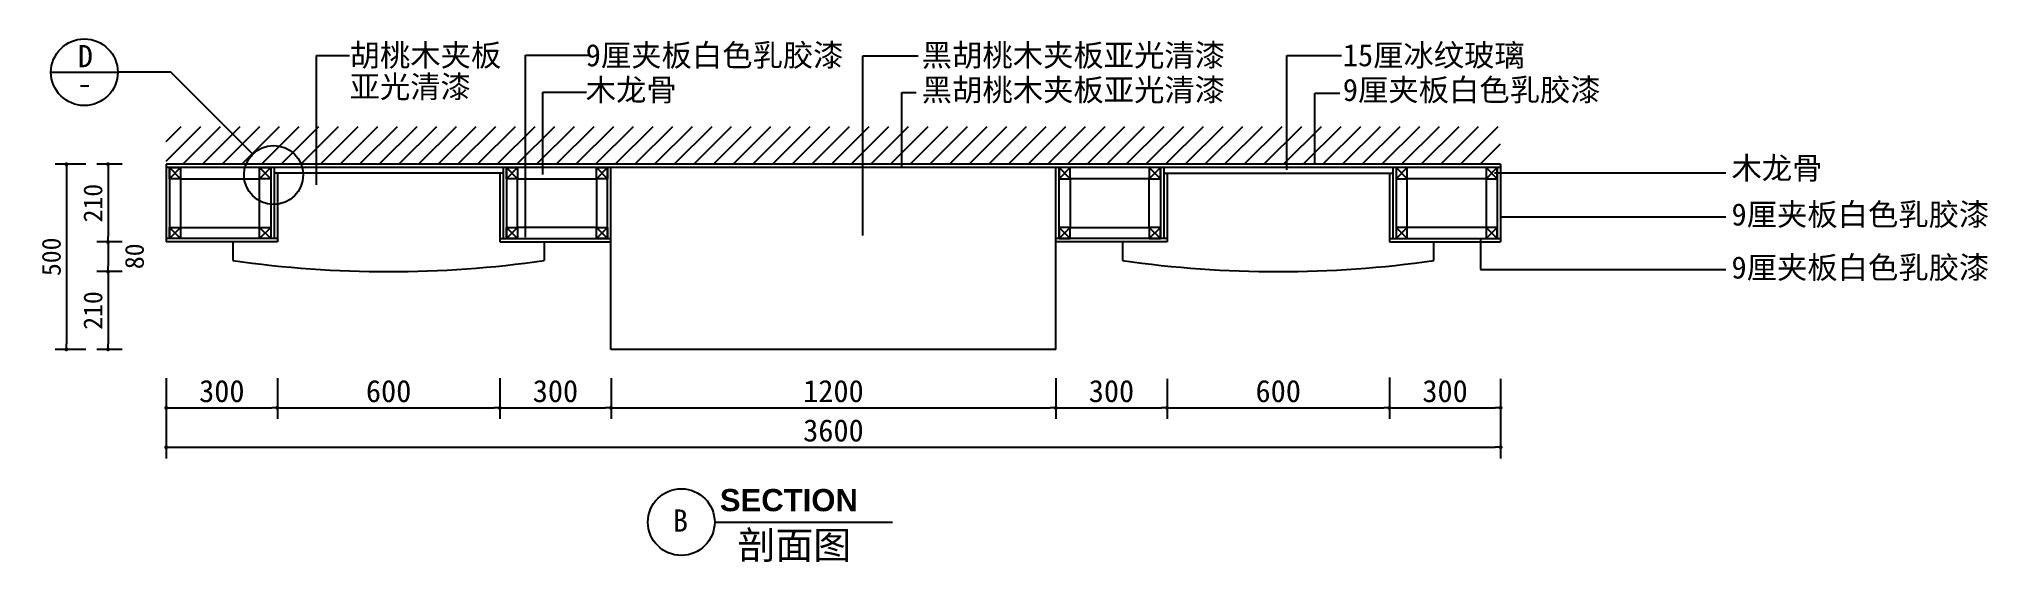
# Model space of a CAD drawing. Extents: x 443 to 5701, y 2429 to 3842.
import ezdxf
from ezdxf.enums import TextEntityAlignment as Align

# ---------------------------------------------------------------- set-up
doc = ezdxf.new("R2010")
doc.units = 0
doc.header["$LTSCALE"] = 10
doc.header["$MEASUREMENT"] = 0
doc.header["$PDMODE"] = 2
doc.header["$PDSIZE"] = -3
doc.layers.get('0').update_dxf_attribs({"linetype": 'CONTINUOUS'})
doc.layers.get('DEFPOINTS').update_dxf_attribs({"linetype": 'CONTINUOUS'})
for name, color, linetype in [('2', 2, 'CONTINUOUS'), ('3', 3, 'CONTINUOUS'), ('4', 4, 'CONTINUOUS'), ('7', 7, 'CONTINUOUS'), ('BH', 3, 'CONTINUOUS'), ('DIM', 3, 'CONTINUOUS'), ('TEXT', 3, 'CONTINUOUS')]:
    doc.layers.add(name, color=color, linetype=linetype)
doc.styles.add('HT', font='swisseb.ttf')
doc.styles.add('HZ', font='SIMFANG0.TTF')
doc.dimstyles.new('BOOK', dxfattribs={"dimscale": 30, "dimtxt": 1.7, "dimasz": 0.5, "dimexe": 1, "dimexo": 1, "dimgap": 0.5, "dimtad": 1, "dimdec": 0, "dimzin": 0, "dimtxsty": 'HZ', "dimblk": 'DOT', "dimblk1": 'DOT', "dimblk2": 'DOT', "dimsah": 1, "dimcen": 0, "dimazin": 3, "dimtfac": 0.5, "dimtdec": 0, "dimtix": 1, "dimtofl": 0, "dimtmove": 0, "dimatfit": 3, "dimtolj": 1, "dimtzin": 0})
doc.dimstyles.new('书稿', dxfattribs={"dimscale": 30, "dimtxt": 2, "dimasz": 0.5, "dimexe": 1, "dimexo": 1, "dimgap": 0.5, "dimtad": 1, "dimdec": 0, "dimzin": 0, "dimtxsty": 'HZ', "dimblk1": 'DOT', "dimblk2": 'DOT', "dimsah": 1, "dimcen": 0, "dimclrd": 256, "dimclre": 256, "dimclrt": 256, "dimazin": 3, "dimtfac": 0.5, "dimtdec": 0, "dimtix": 1, "dimtmove": 0, "dimatfit": 3, "dimtolj": 1, "dimtzin": 0})

# ---------------------------------------------------------------- blocks, each defined once
blk = doc.blocks.new('_DOT')
at = {"color": 0, "linetype": 'BYBLOCK'}
blk.add_line((-0.35, 0), (-1, 0), dxfattribs=at)
at = {"color": 0, "linetype": 'BYBLOCK', "const_width": 0.35}
blk.add_lwpolyline([(-0.175, 0, 1), (0.175, 0, 1)], format="xyb", close=True, dxfattribs=at)
blk = doc.blocks.new('DOT')
at = {"color": 0, "linetype": 'BYBLOCK'}
blk.add_line((-0.35, 0), (-1, 0), dxfattribs=at)
at = {"color": 0, "linetype": 'BYBLOCK', "const_width": 0.35}
blk.add_lwpolyline([(-0.175, 0, 1), (0.175, 0, 1)], format="xyb", close=True, dxfattribs=at)
blk = doc.blocks.new('*D8')
at = {"linetype": 'BYBLOCK'}
for p, q in [((11197.1, 3495.4), (11197.1, 3387.3)), ((11797.1, 3499.7), (11797.1, 3387.3)), ((11212.1, 3417.3), (11782.1, 3417.3))]:
    blk.add_line(p, q, dxfattribs=at)
at = {"layer": 'DEFPOINTS', "color": 0, "linetype": 'BYBLOCK'}
for p in [(11197.1, 3525.4), (11797.1, 3529.7), (11797.1, 3417.3)]:
    blk.add_point(p, dxfattribs=at)
at = {"linetype": 'BYBLOCK', "xscale": 15, "yscale": 15, "zscale": 15, "rotation": 180}
blk.add_blockref('_DOT', (11197.1, 3417.3), dxfattribs=at)
at = {"linetype": 'BYBLOCK', "xscale": 15, "yscale": 15, "zscale": 15}
blk.add_blockref('_DOT', (11797.1, 3417.3), dxfattribs=at)
at = {"linetype": 'BYBLOCK', "insert": (11497.1, 3462.3), "char_height": 60, "attachment_point": 5, "style": 'HZ'}
blk.add_mtext('\\A1;600', dxfattribs=at)
blk = doc.blocks.new('*D2')
at = {"linetype": 'BYBLOCK'}
for p, q in [((8497.1, 3467.4), (8497.1, 3281)), ((12097.1, 3467.4), (12097.1, 3281)), ((8512.1, 3311), (12082.1, 3311))]:
    blk.add_line(p, q, dxfattribs=at)
at = {"layer": 'DEFPOINTS', "color": 0, "linetype": 'BYBLOCK'}
for p in [(8497.1, 3497.4), (12097.1, 3497.4), (12097.1, 3311)]:
    blk.add_point(p, dxfattribs=at)
at = {"linetype": 'BYBLOCK', "xscale": 15, "yscale": 15, "zscale": 15, "rotation": 180}
blk.add_blockref('_DOT', (8497.1, 3311), dxfattribs=at)
at = {"linetype": 'BYBLOCK', "xscale": 15, "yscale": 15, "zscale": 15}
blk.add_blockref('_DOT', (12097.1, 3311), dxfattribs=at)
at = {"linetype": 'BYBLOCK', "insert": (10297.1, 3356), "char_height": 60, "attachment_point": 5, "style": 'HZ'}
blk.add_mtext('\\A1;3600', dxfattribs=at)
blk = doc.blocks.new('*D9')
at = {"linetype": 'BYBLOCK'}
for p, q in [((11797.1, 3499.7), (11797.1, 3387.3)), ((12097.1, 3495.4), (12097.1, 3387.3)), ((11812.1, 3417.3), (12082.1, 3417.3))]:
    blk.add_line(p, q, dxfattribs=at)
at = {"layer": 'DEFPOINTS', "color": 0, "linetype": 'BYBLOCK'}
for p in [(11797.1, 3529.7), (12097.1, 3525.4), (12097.1, 3417.3)]:
    blk.add_point(p, dxfattribs=at)
at = {"linetype": 'BYBLOCK', "xscale": 15, "yscale": 15, "zscale": 15, "rotation": 180}
blk.add_blockref('_DOT', (11797.1, 3417.3), dxfattribs=at)
at = {"linetype": 'BYBLOCK', "xscale": 15, "yscale": 15, "zscale": 15}
blk.add_blockref('_DOT', (12097.1, 3417.3), dxfattribs=at)
at = {"linetype": 'BYBLOCK', "insert": (11947.1, 3462.3), "char_height": 60, "attachment_point": 5, "style": 'HZ'}
blk.add_mtext('\\A1;300', dxfattribs=at)
blk = doc.blocks.new('*D3')
at = {"linetype": 'BYBLOCK'}
for p, q in [((9697.1, 3497.4), (9697.1, 3387.3)), ((10897.1, 3497.4), (10897.1, 3387.3)), ((9712.1, 3417.3), (10882.1, 3417.3))]:
    blk.add_line(p, q, dxfattribs=at)
at = {"layer": 'DEFPOINTS', "color": 0, "linetype": 'BYBLOCK'}
for p in [(9697.1, 3527.4), (10897.1, 3527.4), (10897.1, 3417.3)]:
    blk.add_point(p, dxfattribs=at)
at = {"linetype": 'BYBLOCK', "xscale": 15, "yscale": 15, "zscale": 15, "rotation": 180}
blk.add_blockref('_DOT', (9697.1, 3417.3), dxfattribs=at)
at = {"linetype": 'BYBLOCK', "xscale": 15, "yscale": 15, "zscale": 15}
blk.add_blockref('_DOT', (10897.1, 3417.3), dxfattribs=at)
at = {"linetype": 'BYBLOCK', "insert": (10297.1, 3462.3), "char_height": 60, "attachment_point": 5, "style": 'HZ'}
blk.add_mtext('\\A1;1200', dxfattribs=at)
blk = doc.blocks.new('*D7')
at = {"linetype": 'BYBLOCK'}
for p, q in [((10897.1, 3497.4), (10897.1, 3387.3)), ((11197.1, 3495.4), (11197.1, 3387.3)), ((10912.1, 3417.3), (11182.1, 3417.3))]:
    blk.add_line(p, q, dxfattribs=at)
at = {"layer": 'DEFPOINTS', "color": 0, "linetype": 'BYBLOCK'}
for p in [(10897.1, 3527.4), (11197.1, 3525.4), (11197.1, 3417.3)]:
    blk.add_point(p, dxfattribs=at)
at = {"linetype": 'BYBLOCK', "xscale": 15, "yscale": 15, "zscale": 15, "rotation": 180}
blk.add_blockref('_DOT', (10897.1, 3417.3), dxfattribs=at)
at = {"linetype": 'BYBLOCK', "xscale": 15, "yscale": 15, "zscale": 15}
blk.add_blockref('_DOT', (11197.1, 3417.3), dxfattribs=at)
at = {"linetype": 'BYBLOCK', "insert": (11047.1, 3462.3), "char_height": 60, "attachment_point": 5, "style": 'HZ'}
blk.add_mtext('\\A1;300', dxfattribs=at)
blk = doc.blocks.new('*D5')
at = {"linetype": 'BYBLOCK'}
for p, q in [((8797.1, 3497.4), (8797.1, 3387.3)), ((9397.1, 3497.4), (9397.1, 3387.3)), ((8812.1, 3417.3), (9382.1, 3417.3))]:
    blk.add_line(p, q, dxfattribs=at)
at = {"layer": 'DEFPOINTS', "color": 0, "linetype": 'BYBLOCK'}
for p in [(8797.1, 3527.4), (9397.1, 3527.4), (9397.1, 3417.3)]:
    blk.add_point(p, dxfattribs=at)
at = {"linetype": 'BYBLOCK', "xscale": 15, "yscale": 15, "zscale": 15, "rotation": 180}
blk.add_blockref('_DOT', (8797.1, 3417.3), dxfattribs=at)
at = {"linetype": 'BYBLOCK', "xscale": 15, "yscale": 15, "zscale": 15}
blk.add_blockref('_DOT', (9397.1, 3417.3), dxfattribs=at)
at = {"linetype": 'BYBLOCK', "insert": (9097.1, 3462.3), "char_height": 60, "attachment_point": 5, "style": 'HZ'}
blk.add_mtext('\\A1;600', dxfattribs=at)
blk = doc.blocks.new('*D4')
at = {"linetype": 'BYBLOCK'}
for p, q in [((8497.1, 3497.4), (8497.1, 3387.3)), ((8797.1, 3497.4), (8797.1, 3387.3)), ((8512.1, 3417.3), (8782.1, 3417.3))]:
    blk.add_line(p, q, dxfattribs=at)
at = {"layer": 'DEFPOINTS', "color": 0, "linetype": 'BYBLOCK'}
for p in [(8497.1, 3527.4), (8797.1, 3527.4), (8797.1, 3417.3)]:
    blk.add_point(p, dxfattribs=at)
at = {"linetype": 'BYBLOCK', "xscale": 15, "yscale": 15, "zscale": 15, "rotation": 180}
blk.add_blockref('_DOT', (8497.1, 3417.3), dxfattribs=at)
at = {"linetype": 'BYBLOCK', "xscale": 15, "yscale": 15, "zscale": 15}
blk.add_blockref('_DOT', (8797.1, 3417.3), dxfattribs=at)
at = {"linetype": 'BYBLOCK', "insert": (8647.1, 3462.3), "char_height": 60, "attachment_point": 5, "style": 'HZ'}
blk.add_mtext('\\A1;300', dxfattribs=at)
blk = doc.blocks.new('*D13')
at = {"color": 0, "linetype": 'BYBLOCK'}
for p, q in [((8280.2, 4075.3), (8197.8, 4075.3)), ((8227.8, 4060.3), (8227.8, 3590.3)), ((8280.2, 3575.3), (8197.8, 3575.3))]:
    blk.add_line(p, q, dxfattribs=at)
at = {"layer": 'DEFPOINTS', "color": 0, "linetype": 'BYBLOCK'}
for p in [(8310.2, 4075.3), (8227.8, 3575.3), (8310.2, 3575.3)]:
    blk.add_point(p, dxfattribs=at)
at = {"color": 0, "linetype": 'BYBLOCK', "xscale": 15, "yscale": 15, "zscale": 15}
for p, rotation in [((8227.8, 4075.3), 90), ((8227.8, 3575.3), 270)]:
    blk.add_blockref('_DOT', p, dxfattribs=dict(at, rotation=rotation))
at = {"color": 0, "linetype": 'BYBLOCK', "insert": (8187.3, 3825.3), "char_height": 51, "attachment_point": 5, "rotation": 90, "style": 'HZ'}
blk.add_mtext('\\A1;500', dxfattribs=at)
blk = doc.blocks.new('*D11')
at = {"color": 0, "linetype": 'BYBLOCK'}
for p, q in [((8340.2, 3850.3), (8340.2, 3800.3)), ((8378.1, 3785.3), (8310.2, 3785.3))]:
    blk.add_line(p, q, dxfattribs=at)
at = {"layer": 'DEFPOINTS', "color": 0, "linetype": 'BYBLOCK'}
for p in [(8408.1, 3865.3), (8340.2, 3785.3), (8408.1, 3785.3)]:
    blk.add_point(p, dxfattribs=at)
at = {"color": 0, "linetype": 'BYBLOCK', "xscale": 15, "yscale": 15, "zscale": 15}
for p, rotation in [((8340.2, 3865.3), 90), ((8340.2, 3785.3), 270)]:
    blk.add_blockref('_DOT', p, dxfattribs=dict(at, rotation=rotation))
at = {"color": 0, "linetype": 'BYBLOCK', "insert": (8411.6, 3826.7), "char_height": 51, "attachment_point": 5, "rotation": 90, "style": 'HZ'}
blk.add_mtext('\\A1;80', dxfattribs=at)
blk = doc.blocks.new('*D12')
at = {"color": 0, "linetype": 'BYBLOCK'}
for p, q in [((8340.2, 3770.3), (8340.2, 3590.3)), ((8378.1, 3575.3), (8310.2, 3575.3))]:
    blk.add_line(p, q, dxfattribs=at)
at = {"layer": 'DEFPOINTS', "color": 0, "linetype": 'BYBLOCK'}
for p in [(8408.1, 3785.3), (8340.2, 3575.3), (8408.1, 3575.3)]:
    blk.add_point(p, dxfattribs=at)
at = {"color": 0, "linetype": 'BYBLOCK', "xscale": 15, "yscale": 15, "zscale": 15}
for p, rotation in [((8340.2, 3785.3), 90), ((8340.2, 3575.3), 270)]:
    blk.add_blockref('_DOT', p, dxfattribs=dict(at, rotation=rotation))
at = {"color": 0, "linetype": 'BYBLOCK', "insert": (8299.7, 3680.3), "char_height": 51, "attachment_point": 5, "rotation": 90, "style": 'HZ'}
blk.add_mtext('\\A1;210', dxfattribs=at)
blk = doc.blocks.new('*D10')
at = {"color": 0, "linetype": 'BYBLOCK'}
for p, q in [((8055.2, 4075.3), (7987.3, 4075.3)), ((8017.3, 4060.3), (8017.3, 3880.3)), ((8055.2, 3865.3), (7987.3, 3865.3))]:
    blk.add_line(p, q, dxfattribs=at)
at = {"layer": 'DEFPOINTS', "color": 0, "linetype": 'BYBLOCK'}
for p in [(8085.2, 4075.3), (8017.3, 3865.3), (8085.2, 3865.3)]:
    blk.add_point(p, dxfattribs=at)
at = {"color": 0, "linetype": 'BYBLOCK', "xscale": 15, "yscale": 15, "zscale": 15}
for p, rotation in [((8017.3, 4075.3), 90), ((8017.3, 3865.3), 270)]:
    blk.add_blockref('_DOT', p, dxfattribs=dict(at, rotation=rotation))
at = {"color": 0, "linetype": 'BYBLOCK', "insert": (7976.8, 3970.3), "char_height": 51, "attachment_point": 5, "rotation": 90, "style": 'HZ'}
blk.add_mtext('\\A1;210', dxfattribs=at)
blk = doc.blocks.new('*D6')
at = {"linetype": 'BYBLOCK'}
for p, q in [((9397.1, 3497.4), (9397.1, 3387.3)), ((9697.1, 3497.4), (9697.1, 3387.3)), ((9412.1, 3417.3), (9682.1, 3417.3))]:
    blk.add_line(p, q, dxfattribs=at)
at = {"layer": 'DEFPOINTS', "color": 0, "linetype": 'BYBLOCK'}
for p in [(9397.1, 3527.4), (9697.1, 3527.4), (9697.1, 3417.3)]:
    blk.add_point(p, dxfattribs=at)
at = {"linetype": 'BYBLOCK', "xscale": 15, "yscale": 15, "zscale": 15, "rotation": 180}
blk.add_blockref('_DOT', (9397.1, 3417.3), dxfattribs=at)
at = {"linetype": 'BYBLOCK', "xscale": 15, "yscale": 15, "zscale": 15}
blk.add_blockref('_DOT', (9697.1, 3417.3), dxfattribs=at)
at = {"linetype": 'BYBLOCK', "insert": (9547.1, 3462.3), "char_height": 60, "attachment_point": 5, "style": 'HZ'}
blk.add_mtext('\\A1;300', dxfattribs=at)

msp = doc.modelspace()

# ---------------------------------------------------------------- hatches: boundary and pattern name
at = {"layer": 'BH'}
h = msp.add_hatch(dxfattribs=at)
h.set_pattern_fill('ANSI31', color=256, scale=300, style=0)
h.set_pattern_definition([(45, (-178171.762, 17063.73), (-26.516504, 26.516504), [])])
h.paths.add_polyline_path([(4386, 3605.3), (2586, 3605.3), (786, 3605.3), (786, 3503.3), (2586, 3503.3), (4386, 3503.3)])

# ---------------------------------------------------------------- linework, layer by layer
at = {"layer": '2'}
msp.add_lwpolyline([(4386, 3503.3), (2586, 3503.3), (786, 3503.3)], dxfattribs=at)
at = {"layer": '3'}
for p, q in [((825, 3494.3), (795, 3464.3)), ((795, 3494.3), (825, 3464.3)), ((1068, 3494.3), (1038, 3464.3)), ((1038, 3494.3), (1068, 3464.3)), ((1734, 3494.3), (1704, 3464.3)), ((1704, 3494.3), (1734, 3464.3)), ((1947, 3494.3), (1977, 3464.3)), ((1977, 3494.3), (1947, 3464.3)), ((3195, 3494.3), (3225, 3464.3)), ((3225, 3494.3), (3195, 3464.3)), ((3468, 3494.3), (3438, 3464.3)), ((3438, 3494.3), (3468, 3464.3)), ((4134, 3494.3), (4104, 3464.3)), ((4104, 3494.3), (4134, 3464.3)), ((4377, 3494.3), (4347, 3464.3)), ((4347, 3494.3), (4377, 3464.3)), ((795, 3332.3), (825, 3302.3)), ((825, 3332.3), (795, 3302.3)), ((1068, 3332.3), (1038, 3302.3)), ((1038, 3332.3), (1068, 3302.3)), ((1704, 3332.3), (1734, 3302.3)), ((1734, 3332.3), (1704, 3302.3)), ((1977, 3332.3), (1947, 3302.3)), ((1947, 3332.3), (1977, 3302.3)), ((3225, 3332.3), (3195, 3302.3)), ((3195, 3332.3), (3225, 3302.3)), ((3438, 3332.3), (3468, 3302.3)), ((3468, 3332.3), (3438, 3302.3)), ((4134, 3332.3), (4104, 3302.3)), ((4104, 3332.3), (4134, 3302.3)), ((4347, 3332.3), (4377, 3302.3)), ((4377, 3332.3), (4347, 3302.3))]:
    msp.add_line(p, q, dxfattribs=at)
at = {"layer": '4'}
for p, q in [((786, 3503.3), (786, 3293.3)), ((1086, 3479.3), (1086, 3293.3)), ((1086, 3479.3), (1086, 3293.3)), ((1686, 3479.3), (1686, 3293.3)), ((1986, 3003.3), (1986, 3494.3)), ((3186, 3003.3), (3186, 3494.3)), ((3486, 3479.3), (3486, 3293.3)), ((4086, 3479.3), (4086, 3293.3)), ((4086, 3479.3), (4086, 3293.3)), ((4386, 3503.3), (4386, 3293.3)), ((1086, 3293.3), (786, 3293.3)), ((966, 3293.3), (966, 3243.3)), ((1686, 3293.3), (1986, 3293.3)), ((1806, 3293.3), (1806, 3243.3)), ((3486, 3293.3), (3186, 3293.3)), ((3366, 3293.3), (3366, 3243.3)), ((4086, 3293.3), (4386, 3293.3)), ((4206, 3243.3), (4206, 3293.3)), ((3186, 3003.3), (1986, 3003.3))]:
    msp.add_line(p, q, dxfattribs=at)
for centre in [(1386, 6168.3), (3786, 6168.3)]:
    msp.add_arc(centre, 2955, 261.8288, 278.1712, dxfattribs=at)
at = {"layer": '7'}
for p, q in [((795, 3494.3), (795, 3302.3)), ((1068, 3494.3), (1068, 3302.3)), ((1077, 3494.3), (1077, 3302.3)), ((1689, 3494.3), (1689, 3494.3)), ((1695, 3494.3), (1695, 3302.3)), ((1704, 3494.3), (1704, 3302.3)), ((1977, 3302.3), (1977, 3494.3)), ((3195, 3302.3), (3195, 3494.3)), ((3468, 3494.3), (3468, 3302.3)), ((3477, 3494.3), (3477, 3302.3)), ((3477, 3479.3), (4095, 3479.3)), ((3483, 3494.3), (3483, 3494.3)), ((3483, 3494.3), (3483, 3494.3)), ((4095, 3494.3), (4095, 3302.3)), ((4104, 3494.3), (4104, 3302.3)), ((4377, 3494.3), (4377, 3302.3)), ((825, 3464.3), (1038, 3464.3)), ((825, 3464.3), (825, 3332.3)), ((1038, 3332.3), (1038, 3464.3)), ((1734, 3464.3), (1947, 3464.3)), ((1734, 3332.3), (1734, 3464.3)), ((1947, 3464.3), (1947, 3332.3)), ((3438, 3464.3), (3225, 3464.3)), ((3225, 3464.3), (3225, 3332.3)), ((3438, 3332.3), (3438, 3464.3)), ((4347, 3464.3), (4134, 3464.3)), ((4134, 3332.3), (4134, 3464.3)), ((4347, 3464.3), (4347, 3332.3)), ((825, 3332.3), (1038, 3332.3)), ((1947, 3332.3), (1734, 3332.3)), ((3225, 3332.3), (3438, 3332.3)), ((4347, 3332.3), (4134, 3332.3)), ((1086, 3302.3), (786, 3302.3)), ((1686, 3302.3), (1986, 3302.3)), ((3486, 3302.3), (3186, 3302.3)), ((4086, 3302.3), (4386, 3302.3))]:
    msp.add_line(p, q, dxfattribs=at)
for points in [[(4386, 3494.3), (786, 3494.3)], [(1695, 3479.3), (1077, 3479.3)]]:
    msp.add_lwpolyline(points, dxfattribs=at)
for points in [[(795, 3494.3), (825, 3494.3), (825, 3464.3), (795, 3464.3)], [(1038, 3494.3), (1068, 3494.3), (1068, 3464.3), (1038, 3464.3)], [(1704, 3494.3), (1734, 3494.3), (1734, 3464.3), (1704, 3464.3)], [(1947, 3494.3), (1977, 3494.3), (1977, 3464.3), (1947, 3464.3)], [(3225, 3494.3), (3195, 3494.3), (3195, 3464.3), (3225, 3464.3)], [(3468, 3494.3), (3438, 3494.3), (3438, 3464.3), (3468, 3464.3)], [(4134, 3494.3), (4104, 3494.3), (4104, 3464.3), (4134, 3464.3)], [(4377, 3494.3), (4347, 3494.3), (4347, 3464.3), (4377, 3464.3)], [(795, 3332.3), (825, 3332.3), (825, 3302.3), (795, 3302.3)], [(1038, 3332.3), (1068, 3332.3), (1068, 3302.3), (1038, 3302.3)], [(1704, 3332.3), (1734, 3332.3), (1734, 3302.3), (1704, 3302.3)], [(1947, 3332.3), (1977, 3332.3), (1977, 3302.3), (1947, 3302.3)], [(3225, 3332.3), (3195, 3332.3), (3195, 3302.3), (3225, 3302.3)], [(3468, 3332.3), (3438, 3332.3), (3438, 3302.3), (3468, 3302.3)], [(4134, 3332.3), (4104, 3332.3), (4104, 3302.3), (4134, 3302.3)], [(4377, 3332.3), (4347, 3332.3), (4347, 3302.3), (4377, 3302.3)]]:
    msp.add_lwpolyline(points, close=True, dxfattribs=at)
at = {"layer": 'TEXT', "color": 6}
msp.add_line((2265.7, 2536.8), (2745.7, 2536.8), dxfattribs=at)
at = {"layer": 'TEXT'}
for points in [[(475.2, 3751.7), (655.2, 3751.7)], [(1019.4, 3530.8), (798.4, 3751.7), (655.2, 3751.7)]]:
    msp.add_lwpolyline(points, dxfattribs=at)
for centre, radius in [((565.2, 3751.7), 90), ((1075.7, 3474.4), 79.7)]:
    msp.add_circle(centre, radius, dxfattribs=at)
at = {"layer": 'TEXT', "color": 6}
msp.add_circle((2175.7, 2536.8), 90, dxfattribs=at)

# ---------------------------------------------------------------- texts
at = {"layer": 'TEXT', "style": 'HZ'}
for s, p in [('D', (568, 3765.3)), ('-', (566.3, 3691.5))]:
    msp.add_text(s, height=60, dxfattribs=at).set_placement(p, align=Align.CENTER)
for s, p in [('胡桃木夹板', (1280.8, 3767.8)), ('9厘夹板白色乳胶漆', (1917.8, 3767.8)), ('黑胡桃木夹板亚光清漆', (2824.3, 3767.8)), ('15厘冰纹玻璃', (3960.4, 3767.8)), ('亚光清漆', (1280.8, 3682.7)), ('木龙骨', (1917.8, 3674.2)), ('黑胡桃木夹板亚光清漆', (2824.3, 3674.2)), ('9厘夹板白色乳胶漆', (3960.4, 3674.2)), ('木龙骨', (5008.9, 3462.8)), ('9厘夹板白色乳胶漆', (5008.9, 3337.8)), ('9厘夹板白色乳胶漆', (5008.9, 3194.5))]:
    msp.add_text(s, height=60, dxfattribs=at).set_placement(p)
at = {"layer": 'TEXT', "linetype": 'BYBLOCK'}
for s, height, style, p in [('SECTION', 60, 'HT', (2279.6, 2566.2)), ('B', 60, 'HZ', (2153, 2511)), ('剖面图', 75, 'HZ', (2327.2, 2437))]:
    msp.add_text(s, height=height, dxfattribs=dict(at, style=style)).set_placement(p)

# ---------------------------------------------------------------- dimensions: what is measured, and where the dimension line sits
at = {"layer": 'DIM'}
for base, p1, p2, picture, middle, set_off in [((516.8, 3003.3), (599.1, 3503.3), (599.1, 3003.3), '*D13', (476.3, 3253.3), (-7711, -572)), ((629.1, 3293.3), (697, 3503.3), (697, 3293.3), '*D10', (588.6, 3398.3), (-7388.2, -572))]:
    dim = msp.add_linear_dim(base=base, p1=p1, p2=p2, angle=90, dimstyle='BOOK', dxfattribs=at)
    dim.commit()
    dim.dimension.update_dxf_attribs({"geometry": picture, "text_midpoint": middle, "insert": set_off})
dim = msp.add_linear_dim(base=(629.1, 3213.3), p1=(697, 3293.3), p2=(697, 3213.3), angle=90, dimstyle='BOOK', override={"dimse1": 1}, dxfattribs=at)
dim.commit()
dim.dimension.update_dxf_attribs({"geometry": '*D11', "text_midpoint": (700.6, 3254.7), "dimtype": 128, "insert": (-7711, -572)})
dim = msp.add_linear_dim(base=(629.1, 3003.3), p1=(697, 3213.3), p2=(697, 3003.3), angle=90, dimstyle='BOOK', override={"dimse1": 1}, dxfattribs=at)
dim.commit()
dim.dimension.update_dxf_attribs({"geometry": '*D12', "text_midpoint": (588.6, 3108.3), "insert": (-7711, -572)})
for base, p1, p2, picture, middle in [((1086, 2845.3), (786, 2955.4), (1086, 2955.4), '*D4', (936, 2890.3)), ((1686, 2845.3), (1086, 2955.4), (1686, 2955.4), '*D5', (1386, 2890.3)), ((1986, 2845.3), (1686, 2955.4), (1986, 2955.4), '*D6', (1836, 2890.3)), ((3186, 2845.3), (1986, 2955.4), (3186, 2955.4), '*D3', (2586, 2890.3)), ((3486, 2845.3), (3186, 2955.4), (3486, 2953.4), '*D7', (3336, 2890.3)), ((4086, 2845.3), (3486, 2953.4), (4086, 2957.7), '*D8', (3786, 2890.3)), ((4386, 2845.3), (4086, 2957.7), (4386, 2953.4), '*D9', (4236, 2890.3)), ((4386, 2739), (786, 2925.4), (4386, 2925.4), '*D2', (2586, 2784))]:
    dim = msp.add_linear_dim(base=base, p1=p1, p2=p2, dimstyle='书稿', override={"dimtxt": 2, "dimexe": 1, "dimblk1": 'DOT', "dimblk2": 'DOT'}, dxfattribs=at)
    dim.commit()
    dim.dimension.update_dxf_attribs({"geometry": picture, "text_midpoint": middle, "insert": (-7711, -572)})

# ---------------------------------------------------------------- leaders
at = {"layer": 'TEXT'}
for points in [[(1191.5, 3448.1), (1191.5, 3796.7), (1280.7, 3796.7)], [(1755.5, 3305.9), (1755.5, 3798), (1925.5, 3798)], [(2665.2, 3311.1), (2665.2, 3796.2), (2815.1, 3796.2)], [(3809.7, 3488.5), (3809.7, 3796.8), (3956.4, 3796.8)], [(1802.4, 3475.8), (1802.4, 3698.4), (1919.6, 3698.4)], [(2770.5, 3498.1), (2770.5, 3696.8), (2809.2, 3696.8)], [(3884.9, 3503.5), (3884.9, 3695.3), (3952.6, 3695.3)], [(4369.3, 3479.7), (4993.7, 3479.7)], [(4383.5, 3361.2), (4993.7, 3361.2)], [(4331.4, 3304.4), (4331.4, 3219.1), (4993.7, 3219.1)]]:
    msp.add_leader(points, dimstyle='BOOK', dxfattribs=at)

doc.saveas('drawing.dxf')
